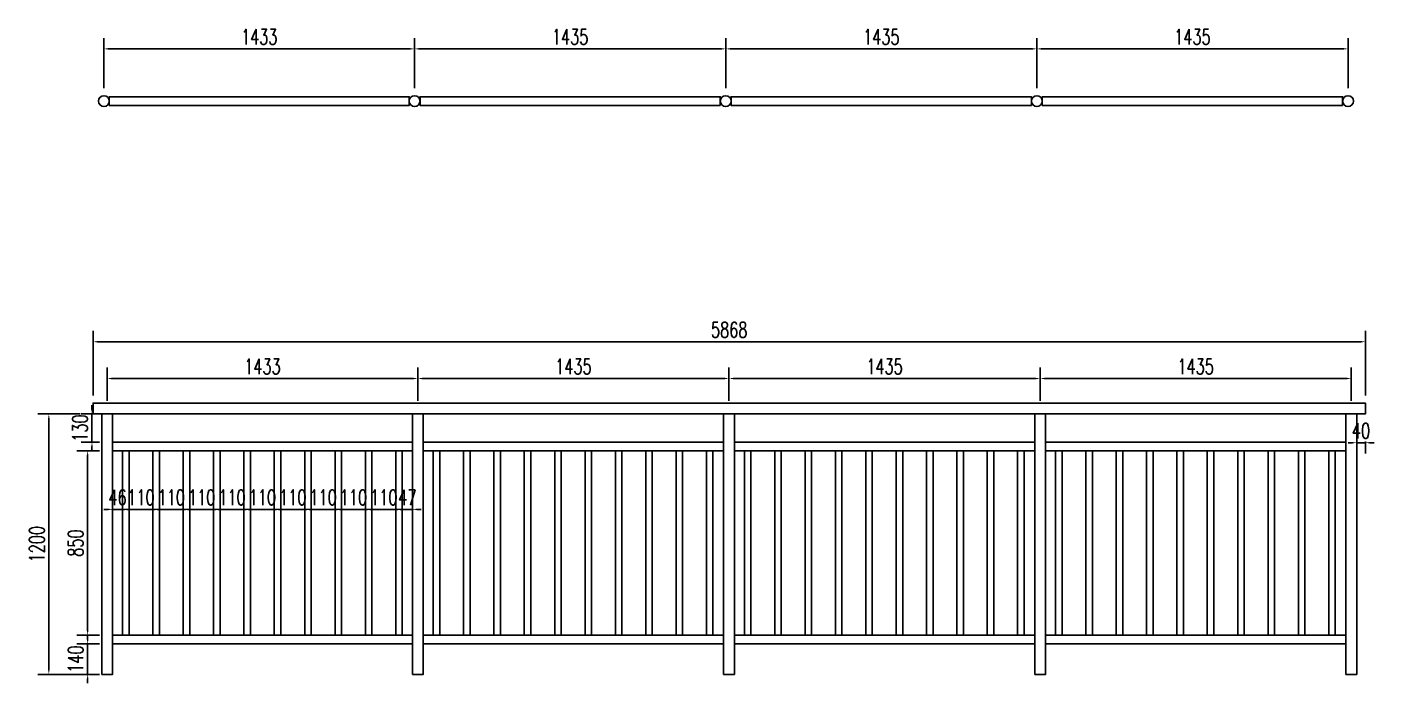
# Model space of a CAD drawing. Header units: millimetres. Extents: x -2430464 to 225692, y -180 to 1805330.
# Drawn here: x -1587757 to -1581544, y 614813 to 617837 of the extents above; entities that cross this region are included whole.
import ezdxf

# ---------------------------------------------------------------- set-up
doc = ezdxf.new("R2010")
doc.units = ezdxf.units.MM
doc.header["$LTSCALE"] = 1000
doc.layers.get('0').update_dxf_attribs({"linetype": 'CONTINUOUS'})
doc.layers.get('DEFPOINTS').update_dxf_attribs({"linetype": 'CONTINUOUS'})
for name, color, linetype in [('W-PLASTIC_RAILINGS塑木栏杆', 6, 'CONTINUOUS'), ('W-STEEL_FRAME钢架', 3, 'CONTINUOUS'), ('W-WOOD_FLOOR木地板', 30, 'CONTINUOUS')]:
    doc.layers.add(name, color=color, linetype=linetype)
doc.styles.add('STANDARD_T3', font='simplex.shx', dxfattribs={"width": 0.7, "bigfont": 'gbcbig.shx'})
doc.dimstyles.new('W&&20', dxfattribs={"dimtxt": 70, "dimasz": 20, "dimexe": 50, "dimexo": 60, "dimgap": 20, "dimtad": 1, "dimdec": 0, "dimzin": 0, "dimdsep": 46, "dimtxsty": 'STANDARD_T3', "dimcen": 0.09, "dimclrd": 1, "dimclre": 1, "dimclrt": 7, "dimazin": 2, "dimtfac": 1, "dimtdec": 0, "dimtix": 1, "dimtmove": 2, "dimatfit": 3, "dimfxl": 0, "dimtolj": 1, "dimtzin": 0, "dimarcsym": 0})

# ---------------------------------------------------------------- blocks, each defined once
blk = doc.blocks.new('*U572')
at = {"layer": 'W-PLASTIC_RAILINGS塑木栏杆'}
blk.add_lwpolyline([(-15, -420), (15, -420), (15, 430), (-15, 430)], close=True, dxfattribs=at)
blk = doc.blocks.new('*U573')
at = {"layer": 'W-PLASTIC_RAILINGS塑木栏杆', "color": 0, "linetype": 'ByBlock', "lineweight": -2, "transparency": 16777216}
for p in [(0, 0), (140, 0), (280, 0), (420, 0), (560, 0), (700, 0), (840, 0), (980, 0), (1120, 0), (1260, 0)]:
    blk.add_blockref('*U572', p, dxfattribs=at)
blk = doc.blocks.new('*D576')
at = {"layer": 'DEFPOINTS', "color": 0, "transparency": 16777216}
for p in [(-1587452.5, 616052.8), (-1587656.5, 614852.8), (-1587412.5, 614852.8)]:
    blk.add_point(p, dxfattribs=at)
at = {"layer": 'W-WOOD_FLOOR木地板', "color": 1, "lineweight": -2, "transparency": 16777216}
for p, q in [((-1587512.5, 616052.8), (-1587706.5, 616052.8)), ((-1587656.5, 616032.8), (-1587656.5, 614872.8)), ((-1587472.5, 614852.8), (-1587706.5, 614852.8))]:
    blk.add_line(p, q, dxfattribs=at)
at = {"layer": 'W-WOOD_FLOOR木地板', "color": 1, "transparency": 16777216}
for points in [[(-1587659.8, 616032.8), (-1587653.1, 616032.8), (-1587656.5, 616052.8)], [(-1587659.8, 614872.8), (-1587653.1, 614872.8), (-1587656.5, 614852.8)]]:
    blk.add_solid(points, dxfattribs=at)
at = {"layer": 'W-WOOD_FLOOR木地板', "color": 7, "transparency": 16777216, "insert": (-1587711.5, 615452.8), "char_height": 70, "attachment_point": 5, "rotation": 90, "style": 'STANDARD_T3'}
blk.add_mtext('\\A1;1200', dxfattribs=at)
blk = doc.blocks.new('*D577')
at = {"layer": 'DEFPOINTS', "color": 0, "transparency": 16777216}
for p in [(-1587362.5, 615882.8), (-1587477.5, 615032.8), (-1587362.5, 615032.8)]:
    blk.add_point(p, dxfattribs=at)
at = {"layer": 'W-WOOD_FLOOR木地板', "color": 1, "lineweight": -2, "transparency": 16777216}
for p, q in [((-1587422.5, 615882.8), (-1587527.5, 615882.8)), ((-1587477.5, 615862.8), (-1587477.5, 615052.8)), ((-1587422.5, 615032.8), (-1587527.5, 615032.8))]:
    blk.add_line(p, q, dxfattribs=at)
at = {"layer": 'W-WOOD_FLOOR木地板', "color": 1, "transparency": 16777216}
for points in [[(-1587480.8, 615862.8), (-1587474.1, 615862.8), (-1587477.5, 615882.8)], [(-1587480.8, 615052.8), (-1587474.1, 615052.8), (-1587477.5, 615032.8)]]:
    blk.add_solid(points, dxfattribs=at)
at = {"layer": 'W-WOOD_FLOOR木地板', "color": 7, "transparency": 16777216, "insert": (-1587532.5, 615457.8), "char_height": 70, "attachment_point": 5, "rotation": 90, "style": 'STANDARD_T3'}
blk.add_mtext('\\A1;850', dxfattribs=at)
blk = doc.blocks.new('*D574')
at = {"layer": 'DEFPOINTS', "color": 0, "transparency": 16777216}
for p in [(-1587457.5, 616052.8), (-1587362.5, 616052.8), (-1587362.5, 615922.8)]:
    blk.add_point(p, dxfattribs=at)
at = {"layer": 'W-WOOD_FLOOR木地板', "color": 1, "lineweight": -2, "transparency": 16777216}
for p, q in [((-1587457.5, 616072.8), (-1587457.5, 616092.8)), ((-1587422.5, 616052.8), (-1587507.5, 616052.8)), ((-1587457.5, 615922.8), (-1587457.5, 616052.8)), ((-1587422.5, 615922.8), (-1587507.5, 615922.8)), ((-1587457.5, 615902.8), (-1587457.5, 615882.8))]:
    blk.add_line(p, q, dxfattribs=at)
at = {"layer": 'W-WOOD_FLOOR木地板', "color": 1, "transparency": 16777216}
for points in [[(-1587460.8, 616072.8), (-1587454.1, 616072.8), (-1587457.5, 616052.8)], [(-1587460.8, 615902.8), (-1587454.1, 615902.8), (-1587457.5, 615922.8)]]:
    blk.add_solid(points, dxfattribs=at)
at = {"layer": 'W-WOOD_FLOOR木地板', "color": 7, "transparency": 16777216, "insert": (-1587512.5, 615987.8), "char_height": 70, "attachment_point": 5, "rotation": 90, "style": 'STANDARD_T3'}
blk.add_mtext('\\A1;130', dxfattribs=at)
blk = doc.blocks.new('*D578')
at = {"layer": 'DEFPOINTS', "color": 0, "transparency": 16777216}
for p in [(-1587362.5, 614992.8), (-1587477.4, 614852.8), (-1587362.5, 614852.8)]:
    blk.add_point(p, dxfattribs=at)
at = {"layer": 'W-WOOD_FLOOR木地板', "color": 1, "lineweight": -2, "transparency": 16777216}
for p, q in [((-1587477.4, 615012.8), (-1587477.4, 615032.8)), ((-1587422.5, 614992.8), (-1587527.4, 614992.8)), ((-1587477.4, 614992.8), (-1587477.4, 614852.8)), ((-1587422.5, 614852.8), (-1587527.4, 614852.8)), ((-1587477.4, 614832.8), (-1587477.4, 614812.8))]:
    blk.add_line(p, q, dxfattribs=at)
at = {"layer": 'W-WOOD_FLOOR木地板', "color": 1, "transparency": 16777216}
for points in [[(-1587480.7, 615012.8), (-1587474.1, 615012.8), (-1587477.4, 614992.8)], [(-1587480.7, 614832.8), (-1587474.1, 614832.8), (-1587477.4, 614852.8)]]:
    blk.add_solid(points, dxfattribs=at)
at = {"layer": 'W-WOOD_FLOOR木地板', "color": 7, "transparency": 16777216, "insert": (-1587532.4, 614922.8), "char_height": 70, "attachment_point": 5, "rotation": 90, "style": 'STANDARD_T3'}
blk.add_mtext('\\A1;140', dxfattribs=at)
blk = doc.blocks.new('*D579')
at = {"layer": 'DEFPOINTS', "color": 0, "transparency": 16777216}
for p in [(-1585954.5, 616216.3), (-1587387.5, 616052.8), (-1585954.5, 616052.8)]:
    blk.add_point(p, dxfattribs=at)
at = {"layer": 'W-WOOD_FLOOR木地板', "color": 1, "lineweight": -2, "transparency": 16777216}
for p, q in [((-1587387.5, 616112.8), (-1587387.5, 616266.3)), ((-1585954.5, 616112.8), (-1585954.5, 616266.3)), ((-1587367.5, 616216.3), (-1585974.5, 616216.3))]:
    blk.add_line(p, q, dxfattribs=at)
at = {"layer": 'W-WOOD_FLOOR木地板', "color": 1, "transparency": 16777216}
for points in [[(-1587367.5, 616219.6), (-1587367.5, 616212.9), (-1587387.5, 616216.3)], [(-1585974.5, 616219.6), (-1585974.5, 616212.9), (-1585954.5, 616216.3)]]:
    blk.add_solid(points, dxfattribs=at)
at = {"layer": 'W-WOOD_FLOOR木地板', "color": 7, "transparency": 16777216, "insert": (-1586671, 616271.3), "char_height": 70, "attachment_point": 5, "style": 'STANDARD_T3'}
blk.add_mtext('\\A1;1433', dxfattribs=at)
blk = doc.blocks.new('*D580')
at = {"layer": 'DEFPOINTS', "color": 0, "transparency": 16777216}
for p in [(-1584519.5, 616216.3), (-1585954.5, 616052.8), (-1584519.5, 616052.8)]:
    blk.add_point(p, dxfattribs=at)
at = {"layer": 'W-WOOD_FLOOR木地板', "color": 1, "lineweight": -2, "transparency": 16777216}
for p, q in [((-1585954.5, 616112.8), (-1585954.5, 616266.3)), ((-1584519.5, 616112.8), (-1584519.5, 616266.3)), ((-1585934.5, 616216.3), (-1584539.5, 616216.3))]:
    blk.add_line(p, q, dxfattribs=at)
at = {"layer": 'W-WOOD_FLOOR木地板', "color": 1, "transparency": 16777216}
for points in [[(-1585934.5, 616219.6), (-1585934.5, 616212.9), (-1585954.5, 616216.3)], [(-1584539.5, 616219.6), (-1584539.5, 616212.9), (-1584519.5, 616216.3)]]:
    blk.add_solid(points, dxfattribs=at)
at = {"layer": 'W-WOOD_FLOOR木地板', "color": 7, "transparency": 16777216, "insert": (-1585237, 616271.3), "char_height": 70, "attachment_point": 5, "style": 'STANDARD_T3'}
blk.add_mtext('\\A1;1435', dxfattribs=at)
blk = doc.blocks.new('*D581')
at = {"layer": 'DEFPOINTS', "color": 0, "transparency": 16777216}
for p in [(-1583084.5, 616216.3), (-1584519.5, 616052.8), (-1583084.5, 616052.8)]:
    blk.add_point(p, dxfattribs=at)
at = {"layer": 'W-WOOD_FLOOR木地板', "color": 1, "lineweight": -2, "transparency": 16777216}
for p, q in [((-1584519.5, 616112.8), (-1584519.5, 616266.3)), ((-1583084.5, 616112.8), (-1583084.5, 616266.3)), ((-1584499.5, 616216.3), (-1583104.5, 616216.3))]:
    blk.add_line(p, q, dxfattribs=at)
at = {"layer": 'W-WOOD_FLOOR木地板', "color": 1, "transparency": 16777216}
for points in [[(-1584499.5, 616219.6), (-1584499.5, 616212.9), (-1584519.5, 616216.3)], [(-1583104.5, 616219.6), (-1583104.5, 616212.9), (-1583084.5, 616216.3)]]:
    blk.add_solid(points, dxfattribs=at)
at = {"layer": 'W-WOOD_FLOOR木地板', "color": 7, "transparency": 16777216, "insert": (-1583802, 616271.3), "char_height": 70, "attachment_point": 5, "style": 'STANDARD_T3'}
blk.add_mtext('\\A1;1435', dxfattribs=at)
blk = doc.blocks.new('*D582')
at = {"layer": 'DEFPOINTS', "color": 0, "transparency": 16777216}
for p in [(-1587362.5, 615690.3), (-1587316.5, 615690.3), (-1587316.5, 615613.3)]:
    blk.add_point(p, dxfattribs=at)
at = {"layer": 'W-WOOD_FLOOR木地板', "color": 1, "lineweight": -2, "transparency": 16777216}
for p, q in [((-1587382.5, 615613.3), (-1587402.5, 615613.3)), ((-1587362.5, 615630.3), (-1587362.5, 615563.3)), ((-1587362.5, 615613.3), (-1587316.5, 615613.3)), ((-1587316.5, 615630.3), (-1587316.5, 615563.3)), ((-1587296.5, 615613.3), (-1587276.5, 615613.3))]:
    blk.add_line(p, q, dxfattribs=at)
at = {"layer": 'W-WOOD_FLOOR木地板', "color": 1, "transparency": 16777216}
for points in [[(-1587382.5, 615616.6), (-1587382.5, 615609.9), (-1587362.5, 615613.3)], [(-1587296.5, 615616.6), (-1587296.5, 615609.9), (-1587316.5, 615613.3)]]:
    blk.add_solid(points, dxfattribs=at)
at = {"layer": 'W-WOOD_FLOOR木地板', "color": 7, "transparency": 16777216, "insert": (-1587339.5, 615668.3), "char_height": 70, "attachment_point": 5, "style": 'STANDARD_T3'}
blk.add_mtext('\\A1;46', dxfattribs=at)
blk = doc.blocks.new('*D575')
at = {"layer": 'DEFPOINTS', "color": 0, "transparency": 16777216}
for p in [(-1581649.5, 616216.3), (-1583084.5, 616052.8), (-1581649.5, 616052.8)]:
    blk.add_point(p, dxfattribs=at)
at = {"layer": 'W-WOOD_FLOOR木地板', "color": 1, "lineweight": -2, "transparency": 16777216}
for p, q in [((-1583084.5, 616112.8), (-1583084.5, 616266.3)), ((-1581649.5, 616112.8), (-1581649.5, 616266.3)), ((-1583064.5, 616216.3), (-1581669.5, 616216.3))]:
    blk.add_line(p, q, dxfattribs=at)
at = {"layer": 'W-WOOD_FLOOR木地板', "color": 1, "transparency": 16777216}
for points in [[(-1583064.5, 616219.6), (-1583064.5, 616212.9), (-1583084.5, 616216.3)], [(-1581669.5, 616219.6), (-1581669.5, 616212.9), (-1581649.5, 616216.3)]]:
    blk.add_solid(points, dxfattribs=at)
at = {"layer": 'W-WOOD_FLOOR木地板', "color": 7, "transparency": 16777216, "insert": (-1582367, 616271.3), "char_height": 70, "attachment_point": 5, "style": 'STANDARD_T3'}
blk.add_mtext('\\A1;1435', dxfattribs=at)
blk = doc.blocks.new('*D2087')
at = {"layer": 'DEFPOINTS', "color": 0, "transparency": 16777216}
for p in [(-1581584.5, 616385.7), (-1587452.5, 616077.8), (-1581584.5, 616077.8)]:
    blk.add_point(p, dxfattribs=at)
at = {"layer": 'W-WOOD_FLOOR木地板', "color": 1, "lineweight": -2, "transparency": 16777216}
for p, q in [((-1587452.5, 616137.8), (-1587452.5, 616435.7)), ((-1587432.5, 616385.7), (-1581604.5, 616385.7)), ((-1581584.5, 616137.8), (-1581584.5, 616435.7))]:
    blk.add_line(p, q, dxfattribs=at)
at = {"layer": 'W-WOOD_FLOOR木地板', "color": 1, "transparency": 16777216}
for points in [[(-1587432.5, 616389), (-1587432.5, 616382.3), (-1587452.5, 616385.7)], [(-1581604.5, 616389), (-1581604.5, 616382.3), (-1581584.5, 616385.7)]]:
    blk.add_solid(points, dxfattribs=at)
at = {"layer": 'W-WOOD_FLOOR木地板', "color": 7, "transparency": 16777216, "insert": (-1584518.5, 616440.7), "char_height": 70, "attachment_point": 5, "style": 'STANDARD_T3'}
blk.add_mtext('\\A1;5868', dxfattribs=at)
blk = doc.blocks.new('*D2089')
at = {"color": 1, "lineweight": -2, "transparency": 16777216}
for p, q in [((-1581644.5, 615920.3), (-1581664.5, 615920.3)), ((-1581624.5, 615925.3), (-1581624.5, 615870.3)), ((-1581624.5, 615920.3), (-1581584.5, 615920.3)), ((-1581584.5, 615925.3), (-1581584.5, 615870.3)), ((-1581564.5, 615920.3), (-1581544.5, 615920.3))]:
    blk.add_line(p, q, dxfattribs=at)
at = {"color": 1, "transparency": 16777216}
for points in [[(-1581644.5, 615923.7), (-1581644.5, 615917), (-1581624.5, 615920.3)], [(-1581564.5, 615923.7), (-1581564.5, 615917), (-1581584.5, 615920.3)]]:
    blk.add_solid(points, dxfattribs=at)
at = {"layer": 'DEFPOINTS', "color": 0, "transparency": 16777216}
for p in [(-1581624.5, 616052.8), (-1581584.5, 616052.8), (-1581584.5, 615920.3)]:
    blk.add_point(p, dxfattribs=at)
at = {"color": 7, "transparency": 16777216, "insert": (-1581604.5, 615975.3), "char_height": 70, "attachment_point": 5, "style": 'STANDARD_T3'}
blk.add_mtext('\\A1;40', dxfattribs=at)
blk = doc.blocks.new('*D2203')
at = {"layer": 'DEFPOINTS', "color": 0, "transparency": 16777216}
for p in [(-1585969.5, 617735.6), (-1587402.5, 617494.8), (-1585969.5, 617494.8)]:
    blk.add_point(p, dxfattribs=at)
at = {"layer": 'W-STEEL_FRAME钢架', "color": 1, "lineweight": -2, "transparency": 16777216}
for p, q in [((-1587402.5, 617554.8), (-1587402.5, 617785.6)), ((-1585969.5, 617554.8), (-1585969.5, 617785.6)), ((-1587382.5, 617735.6), (-1585989.5, 617735.6))]:
    blk.add_line(p, q, dxfattribs=at)
at = {"layer": 'W-STEEL_FRAME钢架', "color": 1, "transparency": 16777216}
for points in [[(-1587382.5, 617738.9), (-1587382.5, 617732.3), (-1587402.5, 617735.6)], [(-1585989.5, 617738.9), (-1585989.5, 617732.3), (-1585969.5, 617735.6)]]:
    blk.add_solid(points, dxfattribs=at)
at = {"layer": 'W-STEEL_FRAME钢架', "color": 7, "transparency": 16777216, "insert": (-1586686, 617790.6), "char_height": 70, "attachment_point": 5, "style": 'STANDARD_T3'}
blk.add_mtext('\\A1;1433', dxfattribs=at)
blk = doc.blocks.new('*D2204')
at = {"layer": 'DEFPOINTS', "color": 0, "transparency": 16777216}
for p in [(-1584534.5, 617735.6), (-1585969.5, 617494.8), (-1584534.5, 617494.8)]:
    blk.add_point(p, dxfattribs=at)
at = {"layer": 'W-STEEL_FRAME钢架', "color": 1, "lineweight": -2, "transparency": 16777216}
for p, q in [((-1585969.5, 617554.8), (-1585969.5, 617785.6)), ((-1584534.5, 617554.8), (-1584534.5, 617785.6)), ((-1585949.5, 617735.6), (-1584554.5, 617735.6))]:
    blk.add_line(p, q, dxfattribs=at)
at = {"layer": 'W-STEEL_FRAME钢架', "color": 1, "transparency": 16777216}
for points in [[(-1585949.5, 617738.9), (-1585949.5, 617732.3), (-1585969.5, 617735.6)], [(-1584554.5, 617738.9), (-1584554.5, 617732.3), (-1584534.5, 617735.6)]]:
    blk.add_solid(points, dxfattribs=at)
at = {"layer": 'W-STEEL_FRAME钢架', "color": 7, "transparency": 16777216, "insert": (-1585252, 617790.6), "char_height": 70, "attachment_point": 5, "style": 'STANDARD_T3'}
blk.add_mtext('\\A1;1435', dxfattribs=at)
blk = doc.blocks.new('*D2205')
at = {"layer": 'DEFPOINTS', "color": 0, "transparency": 16777216}
for p in [(-1583099.5, 617735.6), (-1584534.5, 617494.8), (-1583099.5, 617494.8)]:
    blk.add_point(p, dxfattribs=at)
at = {"layer": 'W-STEEL_FRAME钢架', "color": 1, "lineweight": -2, "transparency": 16777216}
for p, q in [((-1584534.5, 617554.8), (-1584534.5, 617785.6)), ((-1583099.5, 617554.8), (-1583099.5, 617785.6)), ((-1584514.5, 617735.6), (-1583119.5, 617735.6))]:
    blk.add_line(p, q, dxfattribs=at)
at = {"layer": 'W-STEEL_FRAME钢架', "color": 1, "transparency": 16777216}
for points in [[(-1584514.5, 617738.9), (-1584514.5, 617732.3), (-1584534.5, 617735.6)], [(-1583119.5, 617738.9), (-1583119.5, 617732.3), (-1583099.5, 617735.6)]]:
    blk.add_solid(points, dxfattribs=at)
at = {"layer": 'W-STEEL_FRAME钢架', "color": 7, "transparency": 16777216, "insert": (-1583817, 617790.6), "char_height": 70, "attachment_point": 5, "style": 'STANDARD_T3'}
blk.add_mtext('\\A1;1435', dxfattribs=at)
blk = doc.blocks.new('*D2206')
at = {"layer": 'DEFPOINTS', "color": 0, "transparency": 16777216}
for p in [(-1581664.5, 617735.6), (-1583099.5, 617494.8), (-1581664.5, 617494.8)]:
    blk.add_point(p, dxfattribs=at)
at = {"layer": 'W-STEEL_FRAME钢架', "color": 1, "lineweight": -2, "transparency": 16777216}
for p, q in [((-1583099.5, 617554.8), (-1583099.5, 617785.6)), ((-1581664.5, 617554.8), (-1581664.5, 617785.6)), ((-1583079.5, 617735.6), (-1581684.5, 617735.6))]:
    blk.add_line(p, q, dxfattribs=at)
at = {"layer": 'W-STEEL_FRAME钢架', "color": 1, "transparency": 16777216}
for points in [[(-1583079.5, 617738.9), (-1583079.5, 617732.3), (-1583099.5, 617735.6)], [(-1581684.5, 617738.9), (-1581684.5, 617732.3), (-1581664.5, 617735.6)]]:
    blk.add_solid(points, dxfattribs=at)
at = {"layer": 'W-STEEL_FRAME钢架', "color": 7, "transparency": 16777216, "insert": (-1582382, 617790.6), "char_height": 70, "attachment_point": 5, "style": 'STANDARD_T3'}
blk.add_mtext('\\A1;1435', dxfattribs=at)
blk = doc.blocks.new('*D2647')
at = {"layer": 'DEFPOINTS', "color": 0, "transparency": 16777216}
for p in [(-1587286.5, 615724.1), (-1587176.5, 615724.1), (-1587176.5, 615613.3)]:
    blk.add_point(p, dxfattribs=at)
at = {"layer": 'W-STEEL_FRAME钢架', "color": 1, "lineweight": -2, "transparency": 16777216}
for p, q in [((-1587306.5, 615613.3), (-1587326.5, 615613.3)), ((-1587286.5, 615618.3), (-1587286.5, 615563.3)), ((-1587286.5, 615613.3), (-1587176.5, 615613.3)), ((-1587176.5, 615618.3), (-1587176.5, 615563.3)), ((-1587156.5, 615613.3), (-1587136.5, 615613.3))]:
    blk.add_line(p, q, dxfattribs=at)
at = {"layer": 'W-STEEL_FRAME钢架', "color": 1, "transparency": 16777216}
for points in [[(-1587306.5, 615616.6), (-1587306.5, 615609.9), (-1587286.5, 615613.3)], [(-1587156.5, 615616.6), (-1587156.5, 615609.9), (-1587176.5, 615613.3)]]:
    blk.add_solid(points, dxfattribs=at)
at = {"layer": 'W-STEEL_FRAME钢架', "color": 7, "transparency": 16777216, "insert": (-1587231.5, 615668.3), "char_height": 70, "attachment_point": 5, "style": 'STANDARD_T3'}
blk.add_mtext('\\A1;110', dxfattribs=at)
blk = doc.blocks.new('*D2648')
at = {"layer": 'DEFPOINTS', "color": 0, "transparency": 16777216}
for p in [(-1587146.5, 615724.1), (-1587036.5, 615724.1), (-1587036.5, 615613.3)]:
    blk.add_point(p, dxfattribs=at)
at = {"layer": 'W-STEEL_FRAME钢架', "color": 1, "lineweight": -2, "transparency": 16777216}
for p, q in [((-1587166.5, 615613.3), (-1587186.5, 615613.3)), ((-1587146.5, 615618.3), (-1587146.5, 615563.3)), ((-1587146.5, 615613.3), (-1587036.5, 615613.3)), ((-1587036.5, 615618.3), (-1587036.5, 615563.3)), ((-1587016.5, 615613.3), (-1586996.5, 615613.3))]:
    blk.add_line(p, q, dxfattribs=at)
at = {"layer": 'W-STEEL_FRAME钢架', "color": 1, "transparency": 16777216}
for points in [[(-1587166.5, 615616.6), (-1587166.5, 615609.9), (-1587146.5, 615613.3)], [(-1587016.5, 615616.6), (-1587016.5, 615609.9), (-1587036.5, 615613.3)]]:
    blk.add_solid(points, dxfattribs=at)
at = {"layer": 'W-STEEL_FRAME钢架', "color": 7, "transparency": 16777216, "insert": (-1587091.5, 615668.3), "char_height": 70, "attachment_point": 5, "style": 'STANDARD_T3'}
blk.add_mtext('\\A1;110', dxfattribs=at)
blk = doc.blocks.new('*D2649')
at = {"layer": 'DEFPOINTS', "color": 0, "transparency": 16777216}
for p in [(-1587006.5, 615724.1), (-1586896.5, 615724.1), (-1586896.5, 615613.3)]:
    blk.add_point(p, dxfattribs=at)
at = {"layer": 'W-STEEL_FRAME钢架', "color": 1, "lineweight": -2, "transparency": 16777216}
for p, q in [((-1587026.5, 615613.3), (-1587046.5, 615613.3)), ((-1587006.5, 615618.3), (-1587006.5, 615563.3)), ((-1587006.5, 615613.3), (-1586896.5, 615613.3)), ((-1586896.5, 615618.3), (-1586896.5, 615563.3)), ((-1586876.5, 615613.3), (-1586856.5, 615613.3))]:
    blk.add_line(p, q, dxfattribs=at)
at = {"layer": 'W-STEEL_FRAME钢架', "color": 1, "transparency": 16777216}
for points in [[(-1587026.5, 615616.6), (-1587026.5, 615609.9), (-1587006.5, 615613.3)], [(-1586876.5, 615616.6), (-1586876.5, 615609.9), (-1586896.5, 615613.3)]]:
    blk.add_solid(points, dxfattribs=at)
at = {"layer": 'W-STEEL_FRAME钢架', "color": 7, "transparency": 16777216, "insert": (-1586951.5, 615668.3), "char_height": 70, "attachment_point": 5, "style": 'STANDARD_T3'}
blk.add_mtext('\\A1;110', dxfattribs=at)
blk = doc.blocks.new('*D2650')
at = {"layer": 'DEFPOINTS', "color": 0, "transparency": 16777216}
for p in [(-1586866.5, 615724.1), (-1586756.5, 615724.1), (-1586756.5, 615613.3)]:
    blk.add_point(p, dxfattribs=at)
at = {"layer": 'W-STEEL_FRAME钢架', "color": 1, "lineweight": -2, "transparency": 16777216}
for p, q in [((-1586886.5, 615613.3), (-1586906.5, 615613.3)), ((-1586866.5, 615618.3), (-1586866.5, 615563.3)), ((-1586866.5, 615613.3), (-1586756.5, 615613.3)), ((-1586756.5, 615618.3), (-1586756.5, 615563.3)), ((-1586736.5, 615613.3), (-1586716.5, 615613.3))]:
    blk.add_line(p, q, dxfattribs=at)
at = {"layer": 'W-STEEL_FRAME钢架', "color": 1, "transparency": 16777216}
for points in [[(-1586886.5, 615616.6), (-1586886.5, 615609.9), (-1586866.5, 615613.3)], [(-1586736.5, 615616.6), (-1586736.5, 615609.9), (-1586756.5, 615613.3)]]:
    blk.add_solid(points, dxfattribs=at)
at = {"layer": 'W-STEEL_FRAME钢架', "color": 7, "transparency": 16777216, "insert": (-1586811.5, 615668.3), "char_height": 70, "attachment_point": 5, "style": 'STANDARD_T3'}
blk.add_mtext('\\A1;110', dxfattribs=at)
blk = doc.blocks.new('*D2651')
at = {"layer": 'DEFPOINTS', "color": 0, "transparency": 16777216}
for p in [(-1586726.5, 615724.1), (-1586616.5, 615724.1), (-1586616.5, 615613.3)]:
    blk.add_point(p, dxfattribs=at)
at = {"layer": 'W-STEEL_FRAME钢架', "color": 1, "lineweight": -2, "transparency": 16777216}
for p, q in [((-1586746.5, 615613.3), (-1586766.5, 615613.3)), ((-1586726.5, 615618.3), (-1586726.5, 615563.3)), ((-1586726.5, 615613.3), (-1586616.5, 615613.3)), ((-1586616.5, 615618.3), (-1586616.5, 615563.3)), ((-1586596.5, 615613.3), (-1586576.5, 615613.3))]:
    blk.add_line(p, q, dxfattribs=at)
at = {"layer": 'W-STEEL_FRAME钢架', "color": 1, "transparency": 16777216}
for points in [[(-1586746.5, 615616.6), (-1586746.5, 615609.9), (-1586726.5, 615613.3)], [(-1586596.5, 615616.6), (-1586596.5, 615609.9), (-1586616.5, 615613.3)]]:
    blk.add_solid(points, dxfattribs=at)
at = {"layer": 'W-STEEL_FRAME钢架', "color": 7, "transparency": 16777216, "insert": (-1586671.5, 615668.3), "char_height": 70, "attachment_point": 5, "style": 'STANDARD_T3'}
blk.add_mtext('\\A1;110', dxfattribs=at)
blk = doc.blocks.new('*D2652')
at = {"layer": 'DEFPOINTS', "color": 0, "transparency": 16777216}
for p in [(-1586586.5, 615724.1), (-1586476.5, 615724.1), (-1586476.5, 615613.3)]:
    blk.add_point(p, dxfattribs=at)
at = {"layer": 'W-STEEL_FRAME钢架', "color": 1, "lineweight": -2, "transparency": 16777216}
for p, q in [((-1586606.5, 615613.3), (-1586626.5, 615613.3)), ((-1586586.5, 615618.3), (-1586586.5, 615563.3)), ((-1586586.5, 615613.3), (-1586476.5, 615613.3)), ((-1586476.5, 615618.3), (-1586476.5, 615563.3)), ((-1586456.5, 615613.3), (-1586436.5, 615613.3))]:
    blk.add_line(p, q, dxfattribs=at)
at = {"layer": 'W-STEEL_FRAME钢架', "color": 1, "transparency": 16777216}
for points in [[(-1586606.5, 615616.6), (-1586606.5, 615609.9), (-1586586.5, 615613.3)], [(-1586456.5, 615616.6), (-1586456.5, 615609.9), (-1586476.5, 615613.3)]]:
    blk.add_solid(points, dxfattribs=at)
at = {"layer": 'W-STEEL_FRAME钢架', "color": 7, "transparency": 16777216, "insert": (-1586531.5, 615668.3), "char_height": 70, "attachment_point": 5, "style": 'STANDARD_T3'}
blk.add_mtext('\\A1;110', dxfattribs=at)
blk = doc.blocks.new('*D2653')
at = {"layer": 'DEFPOINTS', "color": 0, "transparency": 16777216}
for p in [(-1586446.5, 615724.1), (-1586336.5, 615724.1), (-1586336.5, 615613.3)]:
    blk.add_point(p, dxfattribs=at)
at = {"layer": 'W-STEEL_FRAME钢架', "color": 1, "lineweight": -2, "transparency": 16777216}
for p, q in [((-1586466.5, 615613.3), (-1586486.5, 615613.3)), ((-1586446.5, 615618.3), (-1586446.5, 615563.3)), ((-1586446.5, 615613.3), (-1586336.5, 615613.3)), ((-1586336.5, 615618.3), (-1586336.5, 615563.3)), ((-1586316.5, 615613.3), (-1586296.5, 615613.3))]:
    blk.add_line(p, q, dxfattribs=at)
at = {"layer": 'W-STEEL_FRAME钢架', "color": 1, "transparency": 16777216}
for points in [[(-1586466.5, 615616.6), (-1586466.5, 615609.9), (-1586446.5, 615613.3)], [(-1586316.5, 615616.6), (-1586316.5, 615609.9), (-1586336.5, 615613.3)]]:
    blk.add_solid(points, dxfattribs=at)
at = {"layer": 'W-STEEL_FRAME钢架', "color": 7, "transparency": 16777216, "insert": (-1586391.5, 615668.3), "char_height": 70, "attachment_point": 5, "style": 'STANDARD_T3'}
blk.add_mtext('\\A1;110', dxfattribs=at)
blk = doc.blocks.new('*D2654')
at = {"layer": 'DEFPOINTS', "color": 0, "transparency": 16777216}
for p in [(-1586306.5, 615724.1), (-1586196.5, 615724.1), (-1586196.5, 615613.3)]:
    blk.add_point(p, dxfattribs=at)
at = {"layer": 'W-STEEL_FRAME钢架', "color": 1, "lineweight": -2, "transparency": 16777216}
for p, q in [((-1586326.5, 615613.3), (-1586346.5, 615613.3)), ((-1586306.5, 615618.3), (-1586306.5, 615563.3)), ((-1586306.5, 615613.3), (-1586196.5, 615613.3)), ((-1586196.5, 615618.3), (-1586196.5, 615563.3)), ((-1586176.5, 615613.3), (-1586156.5, 615613.3))]:
    blk.add_line(p, q, dxfattribs=at)
at = {"layer": 'W-STEEL_FRAME钢架', "color": 1, "transparency": 16777216}
for points in [[(-1586326.5, 615616.6), (-1586326.5, 615609.9), (-1586306.5, 615613.3)], [(-1586176.5, 615616.6), (-1586176.5, 615609.9), (-1586196.5, 615613.3)]]:
    blk.add_solid(points, dxfattribs=at)
at = {"layer": 'W-STEEL_FRAME钢架', "color": 7, "transparency": 16777216, "insert": (-1586251.5, 615668.3), "char_height": 70, "attachment_point": 5, "style": 'STANDARD_T3'}
blk.add_mtext('\\A1;110', dxfattribs=at)
blk = doc.blocks.new('*D2655')
at = {"layer": 'DEFPOINTS', "color": 0, "transparency": 16777216}
for p in [(-1586166.5, 615724.1), (-1586056.5, 615724.1), (-1586056.5, 615613.3)]:
    blk.add_point(p, dxfattribs=at)
at = {"layer": 'W-STEEL_FRAME钢架', "color": 1, "lineweight": -2, "transparency": 16777216}
for p, q in [((-1586186.5, 615613.3), (-1586206.5, 615613.3)), ((-1586166.5, 615618.3), (-1586166.5, 615563.3)), ((-1586166.5, 615613.3), (-1586056.5, 615613.3)), ((-1586056.5, 615618.3), (-1586056.5, 615563.3)), ((-1586036.5, 615613.3), (-1586016.5, 615613.3))]:
    blk.add_line(p, q, dxfattribs=at)
at = {"layer": 'W-STEEL_FRAME钢架', "color": 1, "transparency": 16777216}
for points in [[(-1586186.5, 615616.6), (-1586186.5, 615609.9), (-1586166.5, 615613.3)], [(-1586036.5, 615616.6), (-1586036.5, 615609.9), (-1586056.5, 615613.3)]]:
    blk.add_solid(points, dxfattribs=at)
at = {"layer": 'W-STEEL_FRAME钢架', "color": 7, "transparency": 16777216, "insert": (-1586111.5, 615668.3), "char_height": 70, "attachment_point": 5, "style": 'STANDARD_T3'}
blk.add_mtext('\\A1;110', dxfattribs=at)
blk = doc.blocks.new('*D2656')
at = {"layer": 'DEFPOINTS', "color": 0, "transparency": 16777216}
for p in [(-1586026.5, 615724.1), (-1585979.5, 615724.1), (-1585979.5, 615613.3)]:
    blk.add_point(p, dxfattribs=at)
at = {"layer": 'W-STEEL_FRAME钢架', "color": 1, "lineweight": -2, "transparency": 16777216}
for p, q in [((-1586046.5, 615613.3), (-1586066.5, 615613.3)), ((-1586026.5, 615618.3), (-1586026.5, 615563.3)), ((-1586026.5, 615613.3), (-1585979.5, 615613.3)), ((-1585979.5, 615618.3), (-1585979.5, 615563.3)), ((-1585959.5, 615613.3), (-1585939.5, 615613.3))]:
    blk.add_line(p, q, dxfattribs=at)
at = {"layer": 'W-STEEL_FRAME钢架', "color": 1, "transparency": 16777216}
for points in [[(-1586046.5, 615616.6), (-1586046.5, 615609.9), (-1586026.5, 615613.3)], [(-1585959.5, 615616.6), (-1585959.5, 615609.9), (-1585979.5, 615613.3)]]:
    blk.add_solid(points, dxfattribs=at)
at = {"layer": 'W-STEEL_FRAME钢架', "color": 7, "transparency": 16777216, "insert": (-1586003, 615668.3), "char_height": 70, "attachment_point": 5, "style": 'STANDARD_T3'}
blk.add_mtext('\\A1;47', dxfattribs=at)
blk = doc.blocks.new('*U2657')
at = {"layer": 'W-PLASTIC_RAILINGS塑木栏杆'}
blk.add_lwpolyline([(-15, -420), (15, -420), (15, 430), (-15, 430)], close=True, dxfattribs=at)
blk = doc.blocks.new('*U2658')
at = {"layer": 'W-PLASTIC_RAILINGS塑木栏杆', "color": 0, "linetype": 'ByBlock', "lineweight": -2, "transparency": 16777216}
for p in [(0, 0), (140, 0), (280, 0), (420, 0), (560, 0), (700, 0), (840, 0), (980, 0), (1120, 0), (1260, 0)]:
    blk.add_blockref('*U2657', p, dxfattribs=at)
blk = doc.blocks.new('*U2659')
at = {"layer": 'W-PLASTIC_RAILINGS塑木栏杆'}
blk.add_lwpolyline([(-15, -420), (15, -420), (15, 430), (-15, 430)], close=True, dxfattribs=at)
blk = doc.blocks.new('*U2660')
at = {"layer": 'W-PLASTIC_RAILINGS塑木栏杆', "color": 0, "linetype": 'ByBlock', "lineweight": -2, "transparency": 16777216}
for p in [(0, 0), (140, 0), (280, 0), (420, 0), (560, 0), (700, 0), (840, 0), (980, 0), (1120, 0), (1260, 0)]:
    blk.add_blockref('*U2659', p, dxfattribs=at)
blk = doc.blocks.new('*U2661')
at = {"layer": 'W-PLASTIC_RAILINGS塑木栏杆'}
blk.add_lwpolyline([(-15, -420), (15, -420), (15, 430), (-15, 430)], close=True, dxfattribs=at)
blk = doc.blocks.new('*U2662')
at = {"layer": 'W-PLASTIC_RAILINGS塑木栏杆', "color": 0, "linetype": 'ByBlock', "lineweight": -2, "transparency": 16777216}
for p in [(0, 0), (140, 0), (280, 0), (420, 0), (560, 0), (700, 0), (840, 0), (980, 0), (1120, 0), (1260, 0)]:
    blk.add_blockref('*U2661', p, dxfattribs=at)

msp = doc.modelspace()

# ---------------------------------------------------------------- linework, layer by layer
at = {"layer": 'W-PLASTIC_RAILINGS塑木栏杆'}
for points in [[(-1587377.51, 617474.82), (-1585994.51, 617474.82), (-1585994.51, 617514.82), (-1587377.51, 617514.82)], [(-1584559.51, 617474.82), (-1585944.51, 617474.82), (-1585944.51, 617514.82), (-1584559.51, 617514.82)], [(-1583124.51, 617474.82), (-1584509.51, 617474.82), (-1584509.51, 617514.82), (-1583124.51, 617514.82)], [(-1581689.51, 617474.82), (-1583074.51, 617474.82), (-1583074.51, 617514.82), (-1581689.51, 617514.82)], [(-1587452.47, 616052.76), (-1581584.47, 616052.76), (-1581584.47, 616102.76), (-1587452.47, 616102.76)], [(-1587412.47, 614852.76), (-1587362.47, 614852.76), (-1587362.47, 616052.76), (-1587412.47, 616052.76)], [(-1585979.47, 614852.76), (-1585929.47, 614852.76), (-1585929.47, 616052.76), (-1585979.47, 616052.76)], [(-1584544.47, 614852.76), (-1584494.47, 614852.76), (-1584494.47, 616052.76), (-1584544.47, 616052.76)], [(-1583109.47, 614852.76), (-1583059.47, 614852.76), (-1583059.47, 616052.76), (-1583109.47, 616052.76)], [(-1581674.47, 614852.76), (-1581624.47, 614852.76), (-1581624.47, 616052.76), (-1581674.47, 616052.76)], [(-1587362.47, 615882.76), (-1585979.47, 615882.76), (-1585979.47, 615922.76), (-1587362.47, 615922.76)], [(-1584544.47, 615882.76), (-1585929.47, 615882.76), (-1585929.47, 615922.76), (-1584544.47, 615922.76)], [(-1583109.47, 615882.76), (-1584494.47, 615882.76), (-1584494.47, 615922.76), (-1583109.47, 615922.76)], [(-1581674.47, 615882.76), (-1583059.47, 615882.76), (-1583059.47, 615922.76), (-1581674.47, 615922.76)], [(-1587362.47, 615032.76), (-1585979.47, 615032.76), (-1585979.47, 614992.76), (-1587362.47, 614992.76)], [(-1584544.47, 615032.76), (-1585929.47, 615032.76), (-1585929.47, 614992.76), (-1584544.47, 614992.76)], [(-1583109.47, 615032.76), (-1584494.47, 615032.76), (-1584494.47, 614992.76), (-1583109.47, 614992.76)], [(-1581674.47, 615032.76), (-1583059.47, 615032.76), (-1583059.47, 614992.76), (-1581674.47, 614992.76)]]:
    msp.add_lwpolyline(points, close=True, dxfattribs=at)
for centre in [(-1587402.51, 617494.82), (-1585969.51, 617494.82), (-1584534.51, 617494.82), (-1583099.51, 617494.82), (-1581664.51, 617494.82)]:
    msp.add_circle(centre, 25, dxfattribs=at)

# ---------------------------------------------------------------- block references
for name, p in [('*U573', (-1587301.47, 615452.76)), ('*U2658', (-1585868.47, 615452.76)), ('*U2660', (-1584433.47, 615452.76)), ('*U2662', (-1582998.47, 615452.76))]:
    msp.add_blockref(name, p, dxfattribs=at)

# ---------------------------------------------------------------- dimensions: what is measured, and where the dimension line sits
at = {"color": 1}
dim = msp.add_linear_dim(base=(-1581584.47, 615920.34), p1=(-1581624.47, 616052.76), p2=(-1581584.47, 616052.76), dimstyle='W&&20', override={"dimfxl": 5, "dimfxlon": 1, "dimarcsym": 2}, dxfattribs=at)
dim.commit()
dim.dimension.update_dxf_attribs({"geometry": '*D2089', "text_midpoint": (-1581604.47, 615975.34)})
at = {"layer": 'W-STEEL_FRAME钢架'}
for base, p1, p2, picture, middle in [((-1585969.51, 617735.59), (-1587402.51, 617494.82), (-1585969.51, 617494.82), '*D2203', (-1586686.01, 617790.59)), ((-1584534.51, 617735.59), (-1585969.51, 617494.82), (-1584534.51, 617494.82), '*D2204', (-1585252.01, 617790.59)), ((-1583099.51, 617735.59), (-1584534.51, 617494.82), (-1583099.51, 617494.82), '*D2205', (-1583817.01, 617790.59)), ((-1581664.51, 617735.59), (-1583099.51, 617494.82), (-1581664.51, 617494.82), '*D2206', (-1582382.01, 617790.59))]:
    dim = msp.add_linear_dim(base=base, p1=p1, p2=p2, dimstyle='W&&20', dxfattribs=at)
    dim.commit()
    dim.dimension.update_dxf_attribs({"geometry": picture, "text_midpoint": middle})
for base, p1, p2, picture, middle in [((-1587176.47, 615613.26), (-1587286.47, 615724.08), (-1587176.47, 615724.08), '*D2647', (-1587231.47, 615668.26)), ((-1587036.47, 615613.26), (-1587146.47, 615724.08), (-1587036.47, 615724.08), '*D2648', (-1587091.47, 615668.26)), ((-1586896.47, 615613.26), (-1587006.47, 615724.08), (-1586896.47, 615724.08), '*D2649', (-1586951.47, 615668.26)), ((-1586756.47, 615613.26), (-1586866.47, 615724.08), (-1586756.47, 615724.08), '*D2650', (-1586811.47, 615668.26)), ((-1586616.47, 615613.26), (-1586726.47, 615724.08), (-1586616.47, 615724.08), '*D2651', (-1586671.47, 615668.26)), ((-1586476.47, 615613.26), (-1586586.47, 615724.08), (-1586476.47, 615724.08), '*D2652', (-1586531.47, 615668.26)), ((-1586336.47, 615613.26), (-1586446.47, 615724.08), (-1586336.47, 615724.08), '*D2653', (-1586391.47, 615668.26)), ((-1586196.47, 615613.26), (-1586306.47, 615724.08), (-1586196.47, 615724.08), '*D2654', (-1586251.47, 615668.26)), ((-1586056.47, 615613.26), (-1586166.47, 615724.08), (-1586056.47, 615724.08), '*D2655', (-1586111.47, 615668.26)), ((-1585979.47, 615613.26), (-1586026.47, 615724.08), (-1585979.47, 615724.08), '*D2656', (-1586002.97, 615668.26))]:
    dim = msp.add_linear_dim(base=base, p1=p1, p2=p2, dimstyle='W&&20', override={"dimfxl": 5, "dimfxlon": 1, "dimarcsym": 2}, dxfattribs=at)
    dim.commit()
    dim.dimension.update_dxf_attribs({"geometry": picture, "text_midpoint": middle})
at = {"layer": 'W-WOOD_FLOOR木地板'}
for base, p1, p2, picture, middle in [((-1581584.47, 616385.66), (-1587452.47, 616077.76), (-1581584.47, 616077.76), '*D2087', (-1584518.47, 616440.66)), ((-1585954.47, 616216.26), (-1587387.47, 616052.76), (-1585954.47, 616052.76), '*D579', (-1586670.97, 616271.26)), ((-1584519.47, 616216.26), (-1585954.47, 616052.76), (-1584519.47, 616052.76), '*D580', (-1585236.97, 616271.26)), ((-1583084.47, 616216.26), (-1584519.47, 616052.76), (-1583084.47, 616052.76), '*D581', (-1583801.97, 616271.26)), ((-1581649.47, 616216.26), (-1583084.47, 616052.76), (-1581649.47, 616052.76), '*D575', (-1582366.97, 616271.26)), ((-1587316.47, 615613.26), (-1587362.47, 615690.26), (-1587316.47, 615690.26), '*D582', (-1587339.47, 615668.26))]:
    dim = msp.add_linear_dim(base=base, p1=p1, p2=p2, dimstyle='W&&20', dxfattribs=at)
    dim.commit()
    dim.dimension.update_dxf_attribs({"geometry": picture, "text_midpoint": middle})
for base, p1, p2, picture, middle in [((-1587457.47, 616052.76), (-1587362.47, 615922.76), (-1587362.47, 616052.76), '*D574', (-1587512.47, 615987.76)), ((-1587656.47, 614852.76), (-1587452.47, 616052.76), (-1587412.47, 614852.76), '*D576', (-1587711.47, 615452.76)), ((-1587477.47, 615032.76), (-1587362.47, 615882.76), (-1587362.47, 615032.76), '*D577', (-1587532.47, 615457.76)), ((-1587477.41, 614852.76), (-1587362.47, 614992.76), (-1587362.47, 614852.76), '*D578', (-1587532.41, 614922.76))]:
    dim = msp.add_linear_dim(base=base, p1=p1, p2=p2, angle=90, dimstyle='W&&20', dxfattribs=at)
    dim.commit()
    dim.dimension.update_dxf_attribs({"geometry": picture, "text_midpoint": middle})

doc.saveas('drawing.dxf')
